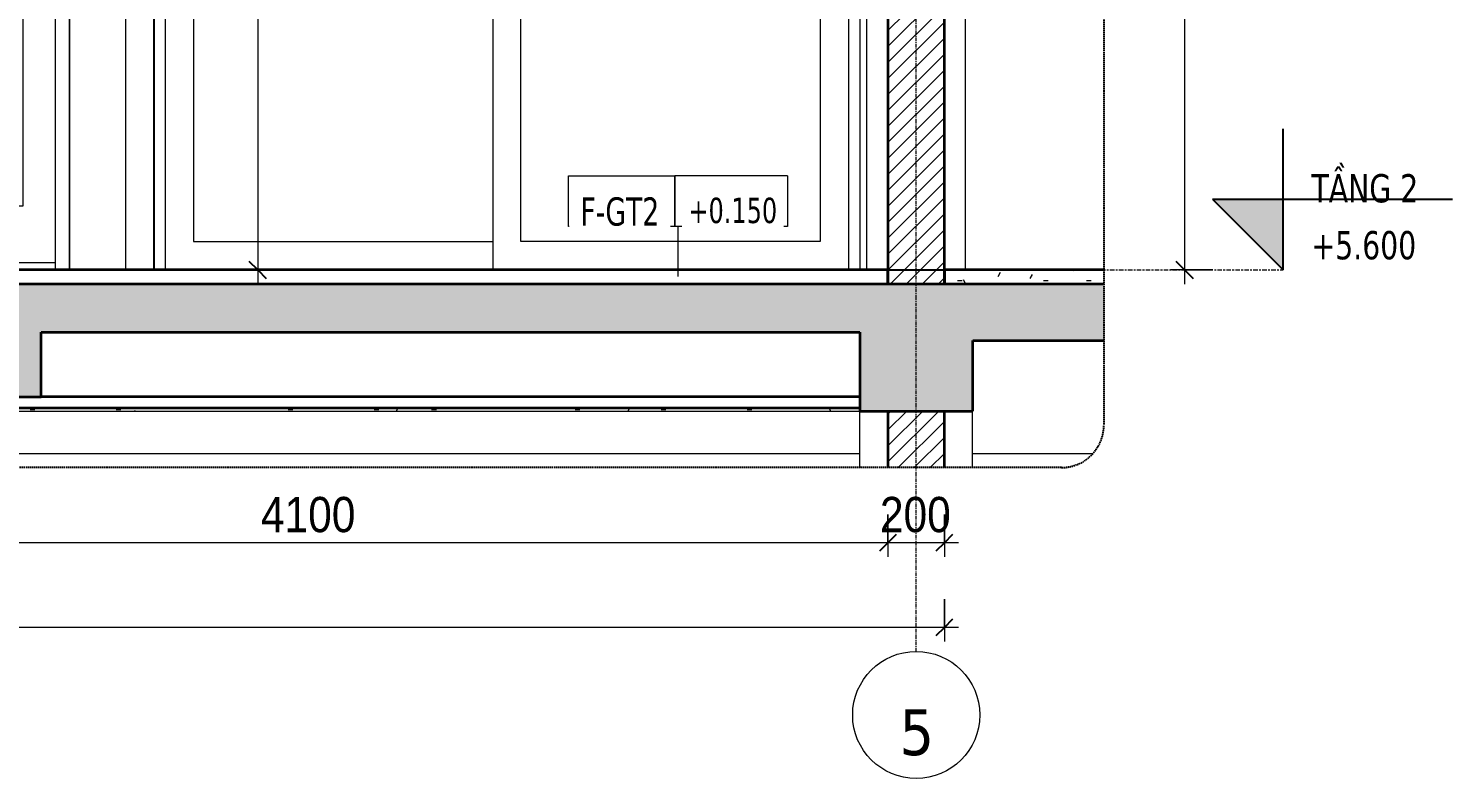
# Model space of a CAD drawing. Header units: millimetres. Extents: x 41758 to 237109, y 3795 to 78637.
# Drawn here: x 105149 to 110194, y 3799 to 6455 of the extents above; entities that cross this region are included whole.
import ezdxf

# ---------------------------------------------------------------- set-up
doc = ezdxf.new("R2010")
doc.units = ezdxf.units.MM
for name, pattern in [('Centre', [31.75, 6.35, -4.7625, 15.875, -4.7625]), ('Dash', [6, 3, -3]), ('Grid Line', [22.225, 12.7, -3.175, 3.175, -3.175]), ('Hidden', [7.14375, 4.7625, -2.38125]), ('IMPORT-CENTER _2_', [40.64, 25.4, -5.08, 5.08, -5.08])]:
    doc.linetypes.add(name, pattern=pattern)
for name, color, linetype, lineweight in [('0-5', 130, 'Continuous', 5), ('A-ANNO-DIMS', 211, 'Continuous', 9), ('A-ANNO-DIMS-50', 211, 'Continuous', 9), ('A-CLNG-1', 250, 'Continuous', 35), ('A-CLNG-FNSH-1', 7, 'Continuous', 18), ('A-CLNG-PATT-3', 13, 'Continuous', 18), ('A-DETL-GENF', 92, 'Continuous', 18), ('A-DETL-GENF-4', 9, 'Continuous', 18), ('A-DETL-GENF-5', 92, 'Hidden', 25), ('A-DETL-GENF-HDLN-1', 7, 'Dash', 18), ('A-DETL-MEDM', 33, 'Continuous', 35), ('A-DOOR', 31, 'Continuous', 18), ('A-DOOR-1', 7, 'Continuous', 18), ('A-DOOR-FRAM-1', 31, 'Continuous', 18), ('A-DOOR-GLAZ-1', 31, 'Continuous', 18), ('A-FLOR-FNSH-1', 250, 'Continuous', 35), ('A-FLOR-IDEN', 11, 'Continuous', 9), ('A-FLOR-LEVL', 51, 'Continuous', 9), ('A-FLOR-LEVL-1', 51, 'Continuous', 25), ('A-FLOR-LEVL-2', 51, 'Centre', 9), ('A-FLOR-PATT-4', 67, 'Continuous', 18), ('A-WALL', 113, 'Continuous', 18), ('A-WALL-2', 250, 'Continuous', 35), ('A-WALL-3', 7, 'Continuous', 18), ('A-WALL-PATT-2', 111, 'Continuous', 18), ('G-IMPT', 8, 'Continuous', 18), ('G-IMPT-3', 8, 'IMPORT-CENTER _2_', 18), ('M-EQPM', 50, 'Continuous', 18), ('M-EQPM-2', 50, 'Continuous', 25), ('S-BEAM-2', 7, 'Continuous', 18), ('S-COLS', 52, 'Continuous', 18), ('S-COLS-6', 7, 'Continuous', 18), ('S-GRID-1', 1, 'Grid Line', 9), ('S-GRID-IDEN', 1, 'Continuous', 9)]:
    doc.layers.add(name, color=color, linetype=linetype, lineweight=lineweight)
doc.styles.add('Tahoma', font='tahoma.ttf', dxfattribs={"width": 0.8, "height": 100})
doc.styles.add('Tahoma_1', font='tahoma.ttf', dxfattribs={"width": 0.8, "height": 90})
doc.styles.add('Tahoma_B', font='tahomabd.ttf', dxfattribs={"height": 162.5})
doc.styles.add('Tahoma_B_1', font='tahomabd.ttf', dxfattribs={"width": 0.85, "height": 100})
doc.styles.add('UTM Avo', font='', dxfattribs={"width": 0.9, "height": 125})
doc.styles.get('UTM Avo').set_extended_font_data('UTM Avo')
doc.dimstyles.new('1_Dim_chi_tiet_2_5', dxfattribs={"dimscale": 304.8, "dimtxt": 124.912619, "dimasz": 0.19685, "dimexe": 0.164042, "dimexo": 0.0625, "dimgap": 0.016404, "dimtad": 1, "dimdec": 0, "dimrnd": 5, "dimzin": 0, "dimdsep": 46, "dimtxsty": 'UTM Avo', "dimblk1": 'OBLIQUE', "dimblk2": 'OBLIQUE', "dimsah": 1, "dimcen": 0.09, "dimdle": 0.164042, "dimazin": 0, "dimtfac": 1, "dimtdec": 4, "dimtix": 1, "dimtmove": 0, "dimatfit": 3, "dimfxl": 0.328084, "dimfxlon": 1, "dimtvp": 1, "dimtolj": 1, "dimtzin": 0, "dimarcsym": 2})
pattern_1 = [(45, (105459.442, 15875), (-28.28427, 28.28427), [])]

# ---------------------------------------------------------------- blocks, each defined once
blk = doc.blocks.new('NCV_TKTC_KET CAU_rvt-5-TKCS_CĂN HỘ LOẠI 6 - MẶT CẮT 4')
at = {"layer": 'S-BEAM-2'}
for p, q in [((44827.6, 4950), (52552.6, 4950)), ((52952.6, 4950), (53378.1, 4950))]:
    blk.add_line(p, q, dxfattribs=at)
at = {"layer": 'S-COLS-6'}
for p, q in [((52927.6, 5600), (52927.6, 8500)), ((52577.6, 5600), (52577.6, 8100)), ((52552.6, 5150), (52552.6, 5380)), ((52552.6, 4900), (52552.6, 5100)), ((52952.6, 4900), (52952.6, 5100))]:
    blk.add_line(p, q, dxfattribs=at)
blk = doc.blocks.new('DOOR_CW_01 CANH MO-PANEL KINH - DIW_01-900x2200-CỬA GỖ VÂN LAMINATE-553375-TKCS_CĂN HỘ LOẠI 6 - MẶT CẮT 4')
at = {"layer": 'A-DETL-GENF-HDLN-1'}
for p, q in [((49712.6, 6673.5), (48892.6, 7747)), ((48892.6, 5600), (49712.6, 6673.5))]:
    blk.add_line(p, q, dxfattribs=at)
at = {"layer": 'A-DOOR-1'}
for p, q in [((49752.6, 7800), (48852.6, 7800)), ((48852.6, 7800), (48852.6, 5600)), ((49752.6, 5600), (49752.6, 7800)), ((48902.6, 5600), (48902.6, 7750)), ((48902.6, 7750), (49702.6, 7750)), ((49702.6, 7750), (49702.6, 5600)), ((49017.6, 6524.5), (49017.6, 7558)), ((49017.6, 7558), (49587.6, 7558)), ((49572.6, 7543), (49032.6, 7543)), ((49032.6, 7543), (49032.6, 6524.5)), ((49572.6, 5841), (49572.6, 7543)), ((49587.6, 7558), (49587.6, 5826)), ((48977.3, 6556), (48937.8, 6556)), ((48937.8, 6556), (48937.8, 6416)), ((49032.6, 6524.5), (48957.6, 6524.5)), ((48977.3, 6524.5), (48977.3, 6556)), ((49032.6, 6524.5), (49058.4, 6524.5)), ((49058.4, 6524.5), (49058.4, 6507.5)), ((49032.6, 6507.5), (48957.6, 6507.5)), ((48977.3, 6416), (48977.3, 6507.5)), ((49017.6, 5826), (49017.6, 6507.5)), ((49032.6, 6507.5), (49032.6, 5841)), ((49058.4, 6507.5), (49032.6, 6507.5)), ((48937.8, 6416), (48977.3, 6416)), ((49587.6, 5826), (49017.6, 5826)), ((49032.6, 5841), (49572.6, 5841)), ((48902.6, 5626), (49702.6, 5626))]:
    blk.add_line(p, q, dxfattribs=at)
for start, end in [(90, 180), (180, 270)]:
    blk.add_arc((48957.6, 6516), 8.5, start, end, dxfattribs=at)
blk = doc.blocks.new('NCV_TKTC_TANG 2_rvt-5-TKCS_CĂN HỘ LOẠI 6 - MẶT CẮT 4')
at = {"layer": 'A-FLOR-PATT-4'}
h = blk.add_hatch(dxfattribs=at)
h.set_pattern_fill('FP_29', color=256, style=0, pattern_type=2)
h.set_pattern_definition([(0, (49918.096, 15875), (203.2, 50.8), [16.764, -135.636, 16.764, -135.636, -812.8]), (0, (49918.096, 15875), (203.2, 50.8), [-304.8, 16.764, -288.036, 16.764, -135.636, -355.6]), (0, (49918.096, 15875), (203.2, 50.8), [-762, 16.764, -84.836, 16.764, -237.236]), (120, (49994.296, 15900.4), (-145.5941, 150.57636), [16.764, -135.636, 16.764, -135.636, -812.8]), (120, (49994.296, 15900.4), (-145.5941, 150.57636), [-304.8, 16.764, -288.036, 16.764, -135.636, -355.6]), (120, (49994.296, 15900.4), (-145.5941, 150.57636), [-762, 16.764, -84.836, 16.764, -237.236]), (240, (50019.696, 16002), (-57.6059, -201.37636), [16.764, -135.636, 16.764, -135.636, -812.8]), (240, (50019.696, 16002), (-57.6059, -201.37636), [-304.8, 16.764, -288.036, 16.764, -135.636, -355.6]), (240, (50019.696, 16002), (-57.6059, -201.37636), [-762, 16.764, -84.836, 16.764, -237.236])])
h.paths.add_polyline_path([(53417.4, 5550), (53417.4, 5600), (52852.6, 5600), (52852.6, 5550), (52988.2, 5550)])
at = {"layer": 'A-FLOR-FNSH-1'}
for p, q in [((52652.6, 5600), (48552.6, 5600)), ((52652.6, 5550), (52652.6, 5600)), ((53417.4, 5600), (52852.6, 5600)), ((52852.6, 5600), (52852.6, 5550))]:
    blk.add_line(p, q, dxfattribs=at)
at = {"layer": 'A-WALL-3'}
for p, q in [((49952.6, 5600), (49952.6, 8100)), ((49752.6, 7800), (49752.6, 5700)), ((49752.6, 5700), (49752.6, 5600))]:
    blk.add_line(p, q, dxfattribs=at)
at = {"layer": 'A-DOOR'}
blk.add_blockref('DOOR_CW_01 CANH MO-PANEL KINH - DIW_01-900x2200-CỬA GỖ VÂN LAMINATE-553375-TKCS_CĂN HỘ LOẠI 6 - MẶT CẮT 4', (0, 0), dxfattribs=at)
blk = doc.blocks.new('DEG_02-DEG_03 - DEG_02-2500x2400mm-CỬA ĐI 02 CÁNH TRƯỢT-V57-TKCS_CĂN HỘ LOẠI 6 - MẶT CẮT 4')
at = {"layer": 'A-DOOR'}
for p, q in [((51252.6, 7960), (51252.6, 5600)), ((51352.6, 7860), (52412.6, 7860)), ((51352.6, 5700), (51352.6, 7860)), ((52412.6, 7860), (52412.6, 5700)), ((52412.6, 5700), (51352.6, 5700))]:
    blk.add_line(p, q, dxfattribs=at)
at = {"layer": 'A-DOOR', "flags": 128}
blk.add_lwpolyline([(52464.1, 6808.7), (52463.4, 6808.7), (52461.9, 6808.7), (52461.1, 6808.7), (52461.1, 6808.7)], dxfattribs=at)
at = {"layer": 'A-DOOR'}
for centre, radius, start, end in [((52462.6, 6800), 20, 0, 180), ((52462.6, 6800), 20, 180, 240), ((52461.1, 6799.2), 9.45, 90, 180), ((52616.4, 6799.2), 164.8, 180, 199.134), ((52464.1, 6799.2), 9.45, 0, 90), ((52308.8, 6799.2), 164.8, 340.866, 0), ((52462.6, 6800), 20, 300, 0), ((52462.9, 6746), 2.34, 199.134, 261.031), ((52462.2, 6746), 2.34, 278.969, 340.866)]:
    blk.add_arc(centre, radius, start, end, dxfattribs=at)
at = {"layer": 'A-DOOR-FRAM-1'}
for p, q in [((50052.6, 8000), (50052.6, 5600)), ((50092.6, 7960), (50092.6, 5600)), ((50092.6, 7960), (52512.6, 7960)), ((52512.6, 7960), (52512.6, 5600))]:
    blk.add_line(p, q, dxfattribs=at)
at = {"layer": 'A-DOOR-GLAZ-1'}
for p, q in [((50192.6, 7860), (50192.6, 5700)), ((51252.6, 7860), (50192.6, 7860)), ((50192.6, 5700), (51252.6, 5700))]:
    blk.add_line(p, q, dxfattribs=at)
blk = doc.blocks.new('TKTC_XREF_251221_MB TANG 2-7 - TKTC_XREF_260130_MB TANG 2-5_dwg_$cc-V58-TKCS_CĂN HỘ LOẠI 6 - MẶT CẮT 4')
at = {"layer": 'G-IMPT-3'}
for p, q in [((44805.9, 5600), (44684.8, 5600)), ((44745, 5600), (44745.7, 5600))]:
    blk.add_line(p, q, dxfattribs=at)
at = {"layer": 'M-EQPM'}
for p, q in [((44700.3, 5600), (44700.3, 5600)), ((44745.3, 5600), (44745.1, 5600)), ((44745.1, 5600), (44745.6, 5600)), ((44745.6, 5600), (44745.3, 5600))]:
    blk.add_line(p, q, dxfattribs=at)
blk = doc.blocks.new('TKTC_XREF_251221_MB TANG 2-7 - TKTC_XREF_260130_MB TANG 2-5_dwg_CUM U_DN100-V59-TKCS_CĂN HỘ LOẠI 6 - MẶT CẮT 4')
at = {"layer": 'G-IMPT'}
for p, q in [((44681.3, 5600), (44682.1, 5600)), ((44682.1, 5600), (44681.3, 5600)), ((44681.3, 5600), (44681.3, 5600)), ((44681.4, 5600), (44682.2, 5600)), ((44682.2, 5600), (44681.4, 5600)), ((44681.4, 5600), (44681.4, 5600)), ((44683.3, 5600), (44683.3, 5600)), ((44683.4, 5600), (44683.4, 5600)), ((44684.8, 5600), (44684.8, 5600)), ((44684.9, 5600), (44684.9, 5600)), ((44686.4, 5600), (44686.4, 5600)), ((44686.5, 5600), (44686.5, 5600)), ((44687.1, 5600), (44687.1, 5600)), ((44687.1, 5600), (44687.1, 5600)), ((44687.1, 5600), (44687.1, 5600)), ((44690.9, 5600), (44687.1, 5600)), ((44690.9, 5600), (44687.1, 5600)), ((44687.2, 5600), (44687.2, 5600)), ((44687.2, 5600), (44687.3, 5600)), ((44691, 5600), (44687.2, 5600)), ((44687.3, 5600), (44687.3, 5600)), ((44691, 5600), (44687.3, 5600)), ((44692.4, 5600), (44743.7, 5600)), ((44692.6, 5600), (44743.9, 5600)), ((44743.9, 5600), (44743.7, 5600)), ((44743.9, 5600), (44743.7, 5600)), ((44743.9, 5600), (44743.8, 5600))]:
    blk.add_line(p, q, dxfattribs=at)
at = {"layer": 'G-IMPT', "flags": 128}
for points in [[(44686.4, 5600), (44682.1, 5600), (44682.1, 5600), (44686.4, 5600)], [(44686.5, 5600), (44682.2, 5600), (44682.2, 5600), (44686.5, 5600)], [(44687.1, 5600), (44690.9, 5600), (44690.9, 5600), (44687.1, 5600)], [(44687.3, 5600), (44691, 5600), (44691, 5600), (44687.2, 5600)], [(44690.9, 5600), (44690.9, 5600), (44692.4, 5600), (44692.4, 5600), (44690.9, 5600), (44690.9, 5600)], [(44691, 5600), (44691, 5600), (44692.5, 5600), (44692.6, 5600), (44691, 5600), (44691, 5600)], [(44692.4, 5600), (44743.7, 5600), (44743.8, 5600)], [(44692.6, 5600), (44743.9, 5600), (44743.9, 5600)]]:
    blk.add_lwpolyline(points, dxfattribs=at)
blk = doc.blocks.new('TKTC_XREF_251221_MB TANG 2-7 - TKTC_XREF_260130_MB TANG 2-5_dwg_$cc-4746808-TKCS_CĂN HỘ LOẠI 6 - MẶT CẮT 4')
at = {"layer": 'G-IMPT-3'}
for p, q in [((49809.2, 5600), (49656.2, 5600)), ((49732.7, 5600), (49732.7, 5600))]:
    blk.add_line(p, q, dxfattribs=at)
at = {"layer": 'M-EQPM'}
for p, q in [((49789.5, 5600), (49675.8, 5600)), ((49675.8, 5600), (49732.7, 5600)), ((49732.7, 5600), (49678.6, 5600)), ((49678.6, 5600), (49786.7, 5600)), ((49786.7, 5600), (49732.7, 5600)), ((49732.7, 5600), (49789.5, 5600))]:
    blk.add_line(p, q, dxfattribs=at)
blk = doc.blocks.new('TKTC_XREF_251221_MB TANG 2-7 - TKTC_XREF_260130_MB TANG 2-5_dwg_CUM U_DN100-V60-TKCS_CĂN HỘ LOẠI 6 - MẶT CẮT 4')
at = {"layer": 'G-IMPT'}
for p, q in [((49674.6, 5600), (49659.3, 5600)), ((49659.3, 5600), (49661.2, 5600)), ((49664.1, 5600), (49661.2, 5600)), ((49661.2, 5600), (49672.7, 5600)), ((49671.2, 5600), (49662.6, 5600)), ((49662.9, 5600), (49800.6, 5600)), ((49669.8, 5600), (49664.1, 5600)), ((49665.3, 5600), (49664.4, 5600)), ((49669.5, 5600), (49664.4, 5600)), ((49668.5, 5600), (49665.3, 5600)), ((49668.5, 5600), (49665.3, 5600)), ((49668.5, 5600), (49665.3, 5600)), ((49669.5, 5600), (49668.5, 5600)), ((49672.7, 5600), (49669.8, 5600)), ((49670.9, 5600), (49792.6, 5600)), ((49670.9, 5600), (49674.9, 5600)), ((49672.7, 5600), (49674.6, 5600)), ((49674.9, 5600), (49788.6, 5600)), ((49792.6, 5600), (49788.6, 5600)), ((49804.3, 5600), (49788.9, 5600)), ((49788.9, 5600), (49790.9, 5600)), ((49793.7, 5600), (49790.9, 5600)), ((49790.9, 5600), (49802.4, 5600)), ((49800.9, 5600), (49792.3, 5600)), ((49799.5, 5600), (49793.7, 5600)), ((49795, 5600), (49794.1, 5600)), ((49799.2, 5600), (49794.1, 5600)), ((49798.2, 5600), (49795, 5600)), ((49798.2, 5600), (49795, 5600)), ((49798.2, 5600), (49795, 5600)), ((49799.2, 5600), (49798.2, 5600)), ((49802.4, 5600), (49799.5, 5600)), ((49802.4, 5600), (49804.3, 5600))]:
    blk.add_line(p, q, dxfattribs=at)
blk = doc.blocks.new('TKTC_XREF_251221_MB TANG 2-7 - TKTC_XREF_260130_MB TANG 2-5_dwg_THU NUOC - THU NUOC-444531-TKCS_MB TẦNG 1-4746804-TKCS_CĂN HỘ LOẠI 6 - MẶT CẮT 4')
at = {"layer": 'G-IMPT'}
for p, q in [((44453.7, 5600), (44303.7, 5600)), ((44303.7, 5600), (44453.7, 5600)), ((44428.7, 5600), (44328.7, 5600)), ((44328.7, 5600), (44428.7, 5600)), ((44423.7, 5600), (44333.7, 5600)), ((44333.7, 5600), (44423.7, 5600)), ((44333.7, 5600), (44423.7, 5600)), ((44423.7, 5600), (44333.7, 5600)), ((44346.7, 5600), (44346.7, 5600)), ((44346.7, 5600), (44346.7, 5600)), ((44346.7, 5600), (44346.7, 5600)), ((44346.7, 5600), (44370.7, 5600)), ((44370.7, 5600), (44346.7, 5600)), ((44410.9, 5600), (44346.7, 5600)), ((44346.7, 5600), (44410.9, 5600)), ((44410.9, 5600), (44346.7, 5600)), ((44346.7, 5600), (44410.9, 5600)), ((44359, 5600), (44359, 5600)), ((44359, 5600), (44359, 5600)), ((44398.5, 5600), (44359, 5600)), ((44359, 5600), (44398.5, 5600)), ((44398.5, 5600), (44359, 5600)), ((44359, 5600), (44398.5, 5600)), ((44368.9, 5600), (44368.9, 5600)), ((44368.9, 5600), (44368.9, 5600)), ((44388.5, 5600), (44368.9, 5600)), ((44368.9, 5600), (44388.5, 5600)), ((44388.5, 5600), (44368.9, 5600)), ((44368.9, 5600), (44388.5, 5600)), ((44410.9, 5600), (44386.7, 5600)), ((44386.7, 5600), (44410.9, 5600)), ((44388.5, 5600), (44388.5, 5600)), ((44388.5, 5600), (44388.5, 5600)), ((44398.5, 5600), (44398.5, 5600)), ((44398.5, 5600), (44398.5, 5600)), ((44410.9, 5600), (44410.9, 5600)), ((44410.9, 5600), (44410.9, 5600)), ((44410.9, 5600), (44410.9, 5600))]:
    blk.add_line(p, q, dxfattribs=at)
blk = doc.blocks.new('TKTC_XREF_251221_MB TANG 2-7 - TKTC_XREF_251221_MB TANG 2-7-2039446-TKCS_CĂN HỘ LOẠI 6 - MẶT CẮT 4')
at = {"layer": 'M-EQPM'}
for p, q in [((49804.1, 5600), (49653.7, 5600)), ((49653.7, 5600), (49654, 5600)), ((49653.8, 5600), (49804.2, 5600)), ((49804.2, 5600), (49653.8, 5600)), ((49654, 5600), (49804.4, 5600)), ((49804.4, 5600), (49804.1, 5600)), ((52852.6, 5600), (52892.4, 5600)), ((52892.4, 5600), (52852.6, 5600)), ((52892.6, 5600), (53012.4, 5600)), ((53012.4, 5600), (52892.6, 5600))]:
    blk.add_line(p, q, dxfattribs=at)
at = {"layer": 'M-EQPM-2'}
for p, q in [((49452.6, 5600), (52927.6, 5600)), ((52927.6, 5600), (53417.4, 5600))]:
    blk.add_line(p, q, dxfattribs=at)
for name, p in [('TKTC_XREF_251221_MB TANG 2-7 - TKTC_XREF_260130_MB TANG 2-5_dwg_$cc-4746808-TKCS_CĂN HỘ LOẠI 6 - MẶT CẮT 4', (0, 0)), ('TKTC_XREF_251221_MB TANG 2-7 - TKTC_XREF_260130_MB TANG 2-5_dwg_CUM U_DN100-V60-TKCS_CĂN HỘ LOẠI 6 - MẶT CẮT 4', (0, 0)), ('TKTC_XREF_251221_MB TANG 2-7 - TKTC_XREF_260130_MB TANG 2-5_dwg_THU NUOC - THU NUOC-444531-TKCS_MB TẦNG 1-4746804-TKCS_CĂN HỘ LOẠI 6 - MẶT CẮT 4', (5449.4, 0)), ('TKTC_XREF_251221_MB TANG 2-7 - TKTC_XREF_260130_MB TANG 2-5_dwg_CUM U_DN100-V59-TKCS_CĂN HỘ LOẠI 6 - MẶT CẮT 4', (8200, 0)), ('TKTC_XREF_251221_MB TANG 2-7 - TKTC_XREF_260130_MB TANG 2-5_dwg_$cc-V58-TKCS_CĂN HỘ LOẠI 6 - MẶT CẮT 4', (8200, 0))]:
    blk.add_blockref(name, p)
blk = doc.blocks.new('BORDER VIEW - BORDER VIEW-2597634-TKCS_CĂN HỘ LOẠI 6 - MẶT CẮT 4')
at = {"layer": 'A-DETL-GENF-5'}
for p, q in [((53417.4, 9222), (53417.4, 5050)), ((53267.4, 4900), (44002.6, 4900))]:
    blk.add_line(p, q, dxfattribs=at)
blk.add_arc((53267.4, 5050), 150, 270, 0, dxfattribs=at)
blk = doc.blocks.new('Level - CAO ĐỘ LEVEL-350587-TKCS_CĂN HỘ LOẠI 6 - MẶT CẮT 4')
at = {"layer": 'A-FLOR-LEVL'}
blk.add_hatch(color=256, dxfattribs=at).paths.add_polyline_path([(54052.564287, 5850), (54052.564287, 5600), (53802.564287, 5850)])
at = {"layer": 'A-FLOR-LEVL-1'}
for p, q in [((54052.564287, 5600), (54052.564287, 6100)), ((53802.564287, 5850), (54052.564287, 5600)), ((53802.564287, 5850), (54652.564287, 5850))]:
    blk.add_line(p, q, dxfattribs=at)
blk = doc.blocks.new('Grid - M_Grid Head - Circle-353313-TKCS_CĂN HỘ LOẠI 6 - MẶT CẮT 4')
at = {"layer": 'S-GRID-IDEN'}
blk.add_circle((44452.6, 4023.8), 225, dxfattribs=at)
blk = doc.blocks.new('DIMBLOCK105-TKCS_CĂN HỘ LOẠI 6 - MẶT CẮT 4')
at = {"layer": 'A-ANNO-DIMS-50'}
for p, q in [((108193.9, 4733.7), (108193.9, 4583.7)), ((108193.9, 4633.7), (108193.9, 4733.7)), ((108393.9, 4733.7), (108393.9, 4583.7)), ((108393.9, 4633.7), (108393.9, 4733.7)), ((108443.9, 4633.7), (108193.9, 4633.7))]:
    blk.add_line(p, q, dxfattribs=at)
at = {"layer": 'A-ANNO-DIMS-50', "lineweight": 25}
for p, q in [((108193.9, 4633.7), (108223.9, 4663.7)), ((108393.9, 4633.7), (108423.9, 4663.7)), ((108193.9, 4633.7), (108163.9, 4603.7)), ((108393.9, 4633.7), (108363.9, 4603.7))]:
    blk.add_line(p, q, dxfattribs=at)
at = {"layer": 'A-ANNO-DIMS-50', "color": 0, "insert": (108165.5, 4796.1), "char_height": 125, "width": 308.118, "attachment_point": 1, "line_spacing_factor": 1.110334, "style": 'UTM Avo'}
blk.add_mtext('200', dxfattribs=at)
blk = doc.blocks.new('_Oblique')
at = {"color": 0, "linetype": 'ByBlock', "lineweight": -2}
blk.add_line((-0.5, -0.5), (0.5, 0.5), dxfattribs=at)
blk = doc.blocks.new('DIMBLOCK106-TKCS_CĂN HỘ LOẠI 6 - MẶT CẮT 4')
at = {"layer": 'A-ANNO-DIMS-50'}
for p, q in [((104093.9, 4733.7), (104093.9, 4583.7)), ((104093.9, 4633.7), (104093.9, 4733.7)), ((108193.9, 4733.7), (108193.9, 4583.7)), ((108193.9, 4633.7), (108193.9, 4733.7)), ((108193.9, 4633.7), (104093.9, 4633.7))]:
    blk.add_line(p, q, dxfattribs=at)
at = {"layer": 'A-ANNO-DIMS-50', "lineweight": 25}
for p, q in [((104093.9, 4633.7), (104123.9, 4663.7)), ((108193.9, 4633.7), (108223.9, 4663.7)), ((104093.9, 4633.7), (104063.9, 4603.7)), ((108193.9, 4633.7), (108163.9, 4603.7))]:
    blk.add_line(p, q, dxfattribs=at)
at = {"layer": 'A-ANNO-DIMS-50', "color": 0, "insert": (105972.7, 4796.1), "char_height": 125, "width": 410.824, "attachment_point": 1, "line_spacing_factor": 1.110334, "style": 'UTM Avo'}
blk.add_mtext('4100', dxfattribs=at)
blk = doc.blocks.new('DIMBLOCK112-TKCS_CĂN HỘ LOẠI 6 - MẶT CẮT 4')
at = {"layer": 'A-ANNO-DIMS-50'}
for p, q in [((108393.9, 4433.7), (108393.9, 4283.7)), ((108393.9, 4333.7), (108393.9, 4433.7)), ((99993.9, 4233.7), (99993.9, 4383.7)), ((108443.9, 4333.7), (99943.9, 4333.7)), ((99993.9, 4333.7), (99993.9, 4233.7))]:
    blk.add_line(p, q, dxfattribs=at)
at = {"layer": 'A-ANNO-DIMS-50', "lineweight": 25}
for p, q in [((99993.9, 4333.7), (100023.9, 4363.7)), ((108393.9, 4333.7), (108423.9, 4363.7)), ((99993.9, 4333.7), (99963.9, 4303.7)), ((108393.9, 4333.7), (108363.9, 4303.7))]:
    blk.add_line(p, q, dxfattribs=at)
at = {"layer": 'A-ANNO-DIMS-50', "color": 0, "insert": (104022.7, 4496.1), "char_height": 125, "width": 410.824, "attachment_point": 1, "line_spacing_factor": 1.110334, "style": 'UTM Avo'}
blk.add_mtext('8400', dxfattribs=at)
blk = doc.blocks.new('DIMBLOCK113-TKCS_CĂN HỘ LOẠI 6 - MẶT CẮT 4')
at = {"layer": 'A-ANNO-DIMS-50'}
for p, q in [((109245, 9050), (109245, 5550)), ((109345, 9000), (109195, 9000)), ((109245, 9000), (109345, 9000)), ((109345, 5600), (109195, 5600)), ((109245, 5600), (109345, 5600))]:
    blk.add_line(p, q, dxfattribs=at)
at = {"layer": 'A-ANNO-DIMS-50', "lineweight": 25}
for p, q in [((109245, 9000), (109215, 9030)), ((109245, 9000), (109275, 8970)), ((109245, 5600), (109215, 5630)), ((109245, 5600), (109275, 5570))]:
    blk.add_line(p, q, dxfattribs=at)
at = {"layer": 'A-ANNO-DIMS-50', "color": 0, "insert": (109082.7, 7128.8), "char_height": 125, "width": 410.824, "attachment_point": 1, "rotation": 90, "line_spacing_factor": 1.110334, "style": 'UTM Avo'}
blk.add_mtext('3400', dxfattribs=at)
blk = doc.blocks.new('DIMBLOCK116-TKCS_CĂN HỘ LOẠI 6 - MẶT CẮT 4')
at = {"layer": 'A-ANNO-DIMS-50', "lineweight": 25}
for p, q in [((105961.5, 8100), (105931.5, 8130)), ((105961.5, 8100), (105991.5, 8070)), ((105961.5, 5600), (105931.5, 5630)), ((105961.5, 5600), (105991.5, 5570))]:
    blk.add_line(p, q, dxfattribs=at)
at = {"layer": 'A-ANNO-DIMS-50'}
for p, q in [((105961.5, 8150), (105961.5, 5550)), ((106061.5, 8100), (105911.5, 8100)), ((105961.5, 8100), (106061.5, 8100)), ((106061.5, 5600), (105911.5, 5600)), ((105961.5, 5600), (106061.5, 5600))]:
    blk.add_line(p, q, dxfattribs=at)
at = {"layer": 'A-ANNO-DIMS-50', "color": 0, "insert": (105799.1, 6678.8), "char_height": 125, "width": 410.824, "attachment_point": 1, "rotation": 90, "line_spacing_factor": 1.110334, "style": 'UTM Avo'}
blk.add_mtext('2500', dxfattribs=at)
blk = doc.blocks.new('TAG SAN - TTG - TAG FFL-4075299-TKCS_CĂN HỘ LOẠI 6 - MẶT CẮT 4')
at = {"layer": 'A-FLOR-IDEN'}
for p, q in [((45621.3, 5667.5), (45621.3, 5846.3)), ((45621.3, 5846.3), (45997.3, 5846.3)), ((45997.3, 5846.3), (45997.3, 5667.5)), ((46397.3, 5846.3), (45997.3, 5846.3)), ((45997.3, 5667.5), (45997.3, 5846.3)), ((46397.3, 5846.3), (46397.3, 5667.5)), ((45997.3, 5667.5), (45621.3, 5667.5)), ((46397.3, 5667.5), (45997.3, 5667.5))]:
    blk.add_line(p, q, dxfattribs=at)

msp = doc.modelspace()

# ---------------------------------------------------------------- hatches: boundary and pattern name
at = {"layer": 'A-CLNG-PATT-3'}
h = msp.add_hatch(dxfattribs=at)
h.set_pattern_fill('FP_27', color=256, style=0, pattern_type=2)
h.set_pattern_definition([(0, (105459.44, 15875), (406.4, 101.6), [16.764, -288.036, 16.764, -288.036, -1625.6]), (0, (105459.44, 15875), (406.4, 101.6), [-609.6, 16.764, -592.836, 16.764, -288.036, -711.2]), (0, (105459.44, 15875), (406.4, 101.6), [-1524, 16.764, -186.436, 16.764, -491.236]), (120, (105611.84, 15925.8), (-291.1882, 301.1527), [16.764, -288.036, 16.764, -288.036, -1625.6]), (120, (105611.84, 15925.8), (-291.1882, 301.1527), [-609.6, 16.764, -592.836, 16.764, -288.036, -711.2]), (120, (105611.84, 15925.8), (-291.1882, 301.1527), [-1524, 16.764, -186.436, 16.764, -491.236]), (240, (105662.64, 16129), (-115.2118, -402.7527), [16.764, -288.036, 16.764, -288.036, -1625.6]), (240, (105662.64, 16129), (-115.2118, -402.7527), [-609.6, 16.764, -592.836, 16.764, -288.036, -711.2]), (240, (105662.64, 16129), (-115.2118, -402.7527), [-1524, 16.764, -186.436, 16.764, -491.236])])
h.paths.add_polyline_path([(104279.7, 5100), (108094, 5100), (108093.9, 5110), (100694, 5110), (100694, 5100), (104202.4, 5100)])
at = {"layer": 'A-DETL-GENF-4'}
h = msp.add_hatch(dxfattribs=at)
h.set_pattern_fill('FP_26', color=256, style=0, pattern_type=2)
h.set_pattern_definition([(50, (105459.44, 15875), (364.368, -31.878), [38.1, -419.1]), (355, (105459.44, 15875), (-70.486, 382.113), [30.48, -335.28]), (100.451, (105489.8, 15872.34), (293.885, 350.233), [32.38, -356.18]), (46.184, (105459.44, 15976.6), (542.158, -84.086), [57.15, -628.65]), (96.636, (105504.6, 15969.6), (474.805, 494.855), [48.57, -534.27]), (351.184, (105459.44, 15976.6), (474.81, 494.85), [45.72, -502.92]), (21, (105510.24, 15951.2), (303.2285, -204.5305), [38.1, -419.1]), (326, (105510.24, 15951.2), (123.604, 368.376), [30.48, -335.28]), (71.451, (105535.5, 15934.16), (426.834, 163.843), [32.38, -356.18]), (37.5, (105459.44, 15875), (6.1766, 169.1102), [3.353, -327.863, 3.353, -337.007, -336.55]), (37.5, (105459.44, 15875), (6.1766, 169.1102), [-671.576, 3.353, -333.197]), (7.5, (105459.44, 15875), (133.639, 200.3615), [3.353, -190.703, 3.353, -320.243, -128.27]), (7.5, (105459.44, 15875), (133.639, 200.3615), [-517.652, 3.353, -124.917]), (327.5, (105346.16, 15875), (271.1818, -11.4584), [3.353, -123.647, 3.353, -392.887, -525.78]), (327.5, (105346.16, 15875), (271.1818, -11.4584), [-523.24, 3.353, -522.427]), (317.5, (105295.36, 15875), (296.2585, 50.853), [3.353, -161.747, 3.353, -259.791, -373.38]), (317.5, (105295.36, 15875), (296.2585, 50.853), [-428.244, 3.353, -370.027]), (45, (105459.44, 15875), (-125.7236, 125.7236), []), (45, (105459.44, 16065.5), (-125.7236, 125.7236), [])])
h.paths.add_polyline_path([(100193.9, 5100), (100694, 5100), (100694, 5330), (104093.8, 5330), (104093.8, 5380), (104994, 5380), (104994, 5150), (105194, 5150), (105194, 5380), (108094, 5380), (108094, 5100), (108494, 5100), (108494, 5350), (108958.7, 5350), (108958.7, 5550), (103993.9, 5550), (103993.9, 5500), (100193.9, 5500), (100193.9, 5550), (99393.9, 5550), (99393.9, 5350), (99994, 5350), (99994, 5100)])
h.paths.add_polyline_path([(108393.9, 8500), (108494, 8500), (108494, 8780), (108958.7, 8780), (108958.7, 8950), (103993.9, 8950), (103993.9, 8900), (100193.9, 8900), (100193.9, 8950), (99393.9, 8950), (99393.9, 8750), (99994, 8750), (99994, 8500), (100694, 8500), (100694, 8730), (104093.8, 8730), (104093.8, 8780), (104994, 8780), (104994, 8550), (105194, 8550), (105194, 8780), (108094, 8780), (108094, 8500), (108363, 8500)])
at = {"layer": 'A-WALL-PATT-2'}
h = msp.add_hatch(dxfattribs=at)
h.set_pattern_fill('FP_25', color=256, style=0, pattern_type=2)
h.set_pattern_definition(pattern_1)
h.paths.add_polyline_path([(108393.9, 5550), (108393.9, 8500), (108193.9, 8500), (108193.9, 5550)])
h = msp.add_hatch(dxfattribs=at)
h.set_pattern_fill('FP_25', color=256, style=0, pattern_type=2)
h.set_pattern_definition(pattern_1)
h.paths.add_polyline_path([(108393.9, 4900), (108393.9, 5100), (108193.9, 5100), (108193.9, 4900)])

# ---------------------------------------------------------------- linework, layer by layer
at = {"layer": 'A-CLNG-1'}
for p, q in [((108094, 5150), (105194, 5150)), ((108094, 5110), (100694, 5110))]:
    msp.add_line(p, q, dxfattribs=at)
at = {"layer": 'A-CLNG-FNSH-1'}
msp.add_line((100694, 5100), (108094, 5100), dxfattribs=at)
at = {"layer": 'A-DETL-MEDM'}
for p, q in [((108958.7, 5550), (103993.9, 5550)), ((105194, 5150), (105194, 5380)), ((105194, 5380), (108094, 5380)), ((108094, 5380), (108094, 5100)), ((108494, 5100), (108494, 5350)), ((108494, 5350), (108958.7, 5350)), ((104994, 5150), (105194, 5150)), ((108094, 5100), (108494, 5100))]:
    msp.add_line(p, q, dxfattribs=at)
at = {"layer": 'A-FLOR-IDEN'}
msp.add_line((107450.5, 5576.7), (107450.5, 5754.2), dxfattribs=at)
at = {"layer": 'A-FLOR-LEVL-2'}
msp.add_line((98777.4, 5600), (109593.9, 5600), dxfattribs=at)
at = {"layer": 'A-WALL'}
msp.add_line((108093.9, 8000), (108093.9, 5600), dxfattribs=at)
at = {"layer": 'A-WALL-2'}
for p, q in [((108193.9, 8500), (108193.9, 5550)), ((108393.9, 5550), (108393.9, 8500)), ((108193.9, 5100), (108193.9, 4900)), ((108393.9, 4900), (108393.9, 5100))]:
    msp.add_line(p, q, dxfattribs=at)
at = {"layer": 'S-COLS'}
msp.add_line((105593.8, 5600), (105593.8, 8000), dxfattribs=at)
at = {"layer": 'S-GRID-1'}
for p, q in [((108293.9, 5498.8), (108293.9, 8557.1)), ((108293.9, 4248.8), (108293.9, 5498.8))]:
    msp.add_line(p, q, dxfattribs=at)

# ---------------------------------------------------------------- block references
at = {"layer": '0-5'}
for name in ['NCV_TKTC_KET CAU_rvt-5-TKCS_CĂN HỘ LOẠI 6 - MẶT CẮT 4', 'NCV_TKTC_TANG 2_rvt-5-TKCS_CĂN HỘ LOẠI 6 - MẶT CẮT 4']:
    msp.add_blockref(name, (55541.3, 0), dxfattribs=at)
at = {"layer": 'A-DETL-GENF'}
msp.add_blockref('BORDER VIEW - BORDER VIEW-2597634-TKCS_CĂN HỘ LOẠI 6 - MẶT CẮT 4', (55541.3, 0), dxfattribs=at)
at = {"layer": 'A-DOOR'}
msp.add_blockref('DEG_02-DEG_03 - DEG_02-2500x2400mm-CỬA ĐI 02 CÁNH TRƯỢT-V57-TKCS_CĂN HỘ LOẠI 6 - MẶT CẮT 4', (55541.3, 0), dxfattribs=at)
at = {"layer": 'A-FLOR-IDEN'}
msp.add_blockref('TAG SAN - TTG - TAG FFL-4075299-TKCS_CĂN HỘ LOẠI 6 - MẶT CẮT 4', (61441.2, 86.7), dxfattribs=at)
at = {"layer": 'A-FLOR-LEVL-1'}
msp.add_blockref('Level - CAO ĐỘ LEVEL-350587-TKCS_CĂN HỘ LOẠI 6 - MẶT CẮT 4', (55541.3, 0), dxfattribs=at)
at = {"layer": 'M-EQPM'}
msp.add_blockref('TKTC_XREF_251221_MB TANG 2-7 - TKTC_XREF_251221_MB TANG 2-7-2039446-TKCS_CĂN HỘ LOẠI 6 - MẶT CẮT 4', (55541.3, 0), dxfattribs=at)
at = {"layer": 'S-GRID-IDEN'}
msp.add_blockref('Grid - M_Grid Head - Circle-353313-TKCS_CĂN HỘ LOẠI 6 - MẶT CẮT 4', (63841.3, 0), dxfattribs=at)

# ---------------------------------------------------------------- texts
at = {"layer": 'A-FLOR-LEVL', "char_height": 100, "line_spacing_factor": 0.996129, "style": 'Tahoma_B_1'}
for s, insert, width, attachment_point in [('\\pt510,1020,1530,2040,2550,3060,3570,4080,4590,5100,5610,6120,6630,7140,7650,8160,8670,9180,9690,10200,10710,11220,11730,12240,12750,13260,13770,14280,14790,15300,15810,16320;TẦNG 2', (109694.2, 5837.2), 452.625, 7), ('\\pt212.5,425,637.5,850,1062.5,1275,1487.5,1700,1912.5,2125,2337.5,2550,2762.5,2975,3187.5,3400,3612.5,3825,4037.5,4250,4462.5,4675,4887.5,5100,5312.5,5525,5737.5,5950,6162.5,6375,6587.5,6800;+5.600', (109694.2, 5737.5), 441.575, 1)]:
    msp.add_mtext(s, dxfattribs=dict(at, insert=insert, width=width, attachment_point=attachment_point))

# ---------------------------------------------------------------- dimensions: what is measured, and where the dimension line sits
at = {"layer": 'A-ANNO-DIMS'}
for base, p1, p2, override, picture, middle in [((109245, 5600), (109345, 9000), (109345, 5600), {"dimpost": '<>', "dimfxl": 3400}, 'DIMBLOCK113-TKCS_CĂN HỘ LOẠI 6 - MẶT CẮT 4', (109175.4, 7300)), ((105961.5, 5600), (106061.5, 8100), (106061.5, 5600), {"dimpost": '<>', "dimfxl": 2500}, 'DIMBLOCK116-TKCS_CĂN HỘ LOẠI 6 - MẶT CẮT 4', (105891.8, 6850))]:
    dim = msp.add_linear_dim(base=base, p1=p1, p2=p2, angle=90, dimstyle='1_Dim_chi_tiet_2_5', override=override, dxfattribs=at)
    dim.commit()
    dim.dimension.update_dxf_attribs({"geometry": picture, "text_midpoint": middle})
for base, p1, p2, override, picture, middle in [((104093.9, 4633.7), (108193.9, 4733.7), (104093.9, 4733.7), {"dimpost": '<>', "dimfxl": 4100}, 'DIMBLOCK106-TKCS_CĂN HỘ LOẠI 6 - MẶT CẮT 4', (106143.9, 4703.4)), ((108193.9, 4633.7), (108393.9, 4733.7), (108193.9, 4733.7), {"dimpost": '<>', "dimfxl": 200}, 'DIMBLOCK105-TKCS_CĂN HỘ LOẠI 6 - MẶT CẮT 4', (108293.9, 4703.4)), ((99993.9, 4333.7), (108393.9, 4433.7), (99993.9, 4233.7), {"dimpost": '<>', "dimfxl": 8402.380615}, 'DIMBLOCK112-TKCS_CĂN HỘ LOẠI 6 - MẶT CẮT 4', (104193.9, 4403.4))]:
    dim = msp.add_linear_dim(base=base, p1=p1, p2=p2, dimstyle='1_Dim_chi_tiet_2_5', override=override, dxfattribs=at)
    dim.commit()
    dim.dimension.update_dxf_attribs({"geometry": picture, "text_midpoint": middle})

# ---------------------------------------------------------------- next in the draw order: texts
at = {"layer": 'A-FLOR-IDEN', "attachment_point": 5, "line_spacing_factor": 0.996129, "bg_fill": 3, "box_fill_scale": 1.25, "bg_fill_color": 256, "bg_fill_true_color": 13158600, "bg_fill_transparency": 0}
for s, insert, char_height, width, style in [('\\pt4,8,12,16,20,24,28,32,36,40,44,48,52,56,60,64,68,72,76,80,84,88,92,96,100,104,108,112,116,120,124,128;F-GT2', (107244.1, 5805.9), 100, 306.8, 'Tahoma'), ('\\pt3.9996,8.0001,11.9997,16.0002,19.9998,24.0003,27.9999,32.0004,36,39.9996,44.0001,47.9997,52.0002,55.9998,60.0003,63.9999,68.0004,72,75.9996,80.0001,83.9997,88.0002,91.9998,96.0003,99.9999,104.0004,108,111.9996,116.0001,119.9997,124.0002,127.9998;+0.150', (107644.3, 5810), 90, 314.8, 'Tahoma_1')]:
    msp.add_mtext(s, dxfattribs=dict(at, insert=insert, char_height=char_height, width=width, style=style))
at = {"layer": 'S-GRID-IDEN', "insert": (108296.3, 3961.4), "char_height": 162.5, "width": 145.5, "attachment_point": 5, "line_spacing_factor": 0.996129, "style": 'Tahoma_B', "bg_fill": 3, "box_fill_scale": 1.25, "bg_fill_color": 256, "bg_fill_true_color": 13158600, "bg_fill_transparency": 0}
msp.add_mtext('\\pt634.99962,1269.99925,1905.0005,2540.00013,3174.99975,3809.99937,4445.00062,5080.00025,5714.99987,6349.9995,6985.00075,7620.00037,8255,8889.99962,9524.99925,10160.0005,10795.00013,11429.99975,12064.99938,12700.00063,13335.00025,13969.99988,14604.9995,15240.00075,15875.00038,16510,17144.99963,17779.99925,18415.0005,19050.00013,19684.99975,20319.99938;5', dxfattribs=at)

doc.saveas('drawing.dxf')
